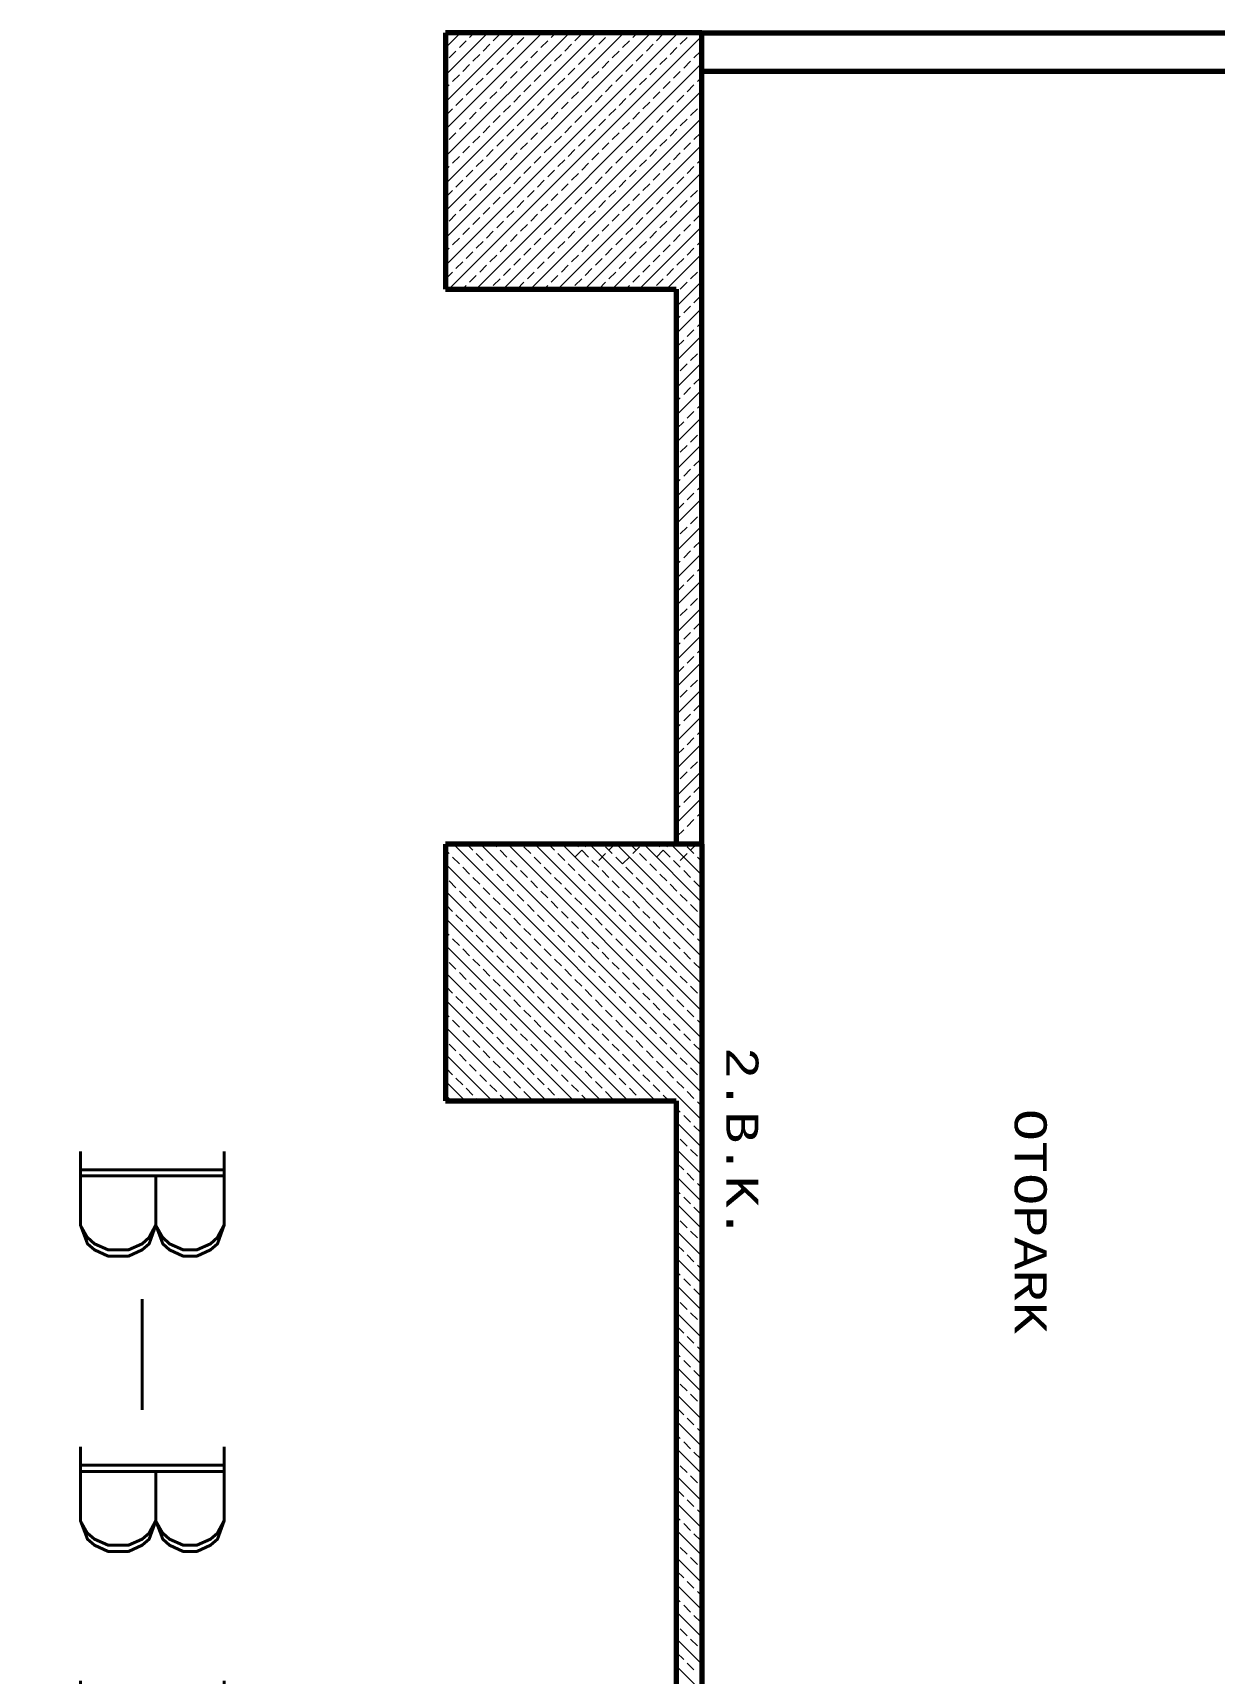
# Model space of a CAD drawing. Header units: millimetres. Extents: x 35860 to 71103, y -11298 to -8385.
# Drawn here: x 39788.9 to 39904.1, y -10344.7 to -10184.8 of the extents above; entities that cross this region are included whole.
import ezdxf
from ezdxf.enums import TextEntityAlignment as Align

# ---------------------------------------------------------------- set-up
doc = ezdxf.new("R2010")
doc.units = ezdxf.units.MM
doc.header["$MEASUREMENT"] = 0
doc.layers.get('0').update_dxf_attribs({"lineweight": 15})
doc.layers.add('03_Yazı', color=1, linetype='Continuous', lineweight=30)
doc.layers.add('07', color=3, linetype='Continuous', lineweight=70)
doc.styles.add('C', font='')
doc.styles.add('ROMANC', font='romanc', dxfattribs={"height": 0.11})
doc.styles.get('C').set_extended_font_data('Courier New Tur')

msp = doc.modelspace()

# ---------------------------------------------------------------- linework, layer by layer
for p, q in [((39829.17, -10207.49), (39851.85, -10184.81)), ((39829.17, -10204.84), (39849.2, -10184.81)), ((39829.17, -10202.19), (39846.54, -10184.81)), ((39829.17, -10199.54), (39843.89, -10184.81)), ((39829.17, -10196.88), (39841.24, -10184.81)), ((39829.17, -10194.23), (39838.59, -10184.81)), ((39829.17, -10191.58), (39835.94, -10184.81)), ((39829.17, -10188.93), (39833.29, -10184.81)), ((39829.17, -10186.28), (39830.63, -10184.81)), ((39829.19, -10184.93), (39829.31, -10184.81)), ((39831.51, -10185.26), (39831.96, -10184.81)), ((39837.15, -10184.93), (39837.26, -10184.81)), ((39839.47, -10185.26), (39839.92, -10184.81)), ((39845.1, -10184.93), (39845.22, -10184.81)), ((39847.42, -10185.26), (39847.87, -10184.81)), ((39853.06, -10184.93), (39853.17, -10184.81)), ((39829.5, -10209.81), (39854.17, -10185.14)), ((39830.52, -10186.26), (39831.18, -10185.6)), ((39832.84, -10186.59), (39833.5, -10185.93)), ((39833.83, -10185.6), (39834.49, -10184.93)), ((39835.16, -10186.92), (39835.82, -10186.26)), ((39836.15, -10185.93), (39836.81, -10185.26)), ((39838.47, -10186.26), (39839.13, -10185.6)), ((39840.79, -10186.59), (39841.45, -10185.93)), ((39841.79, -10185.6), (39842.45, -10184.93)), ((39843.11, -10186.92), (39843.78, -10186.26)), ((39844.11, -10185.93), (39844.77, -10185.26)), ((39846.43, -10186.26), (39847.09, -10185.6)), ((39848.75, -10186.59), (39849.41, -10185.93)), ((39849.74, -10185.6), (39850.4, -10184.93)), ((39851.07, -10186.92), (39851.73, -10186.26)), ((39852.06, -10185.93), (39852.72, -10185.26)), ((39829.17, -10187.6), (39829.19, -10187.58)), ((39829.52, -10187.25), (39830.19, -10186.59)), ((39830.85, -10188.58), (39831.51, -10187.92)), ((39831.84, -10187.58), (39832.51, -10186.92)), ((39832.15, -10209.81), (39854.17, -10187.79)), ((39834.16, -10187.92), (39834.83, -10187.25)), ((39836.48, -10188.25), (39837.15, -10187.58)), ((39837.48, -10187.25), (39838.14, -10186.59)), ((39838.8, -10188.58), (39839.47, -10187.92)), ((39839.8, -10187.58), (39840.46, -10186.92)), ((39842.12, -10187.92), (39842.78, -10187.25)), ((39844.44, -10188.25), (39845.1, -10187.58)), ((39845.43, -10187.25), (39846.1, -10186.59)), ((39846.76, -10188.58), (39847.42, -10187.92)), ((39847.75, -10187.58), (39848.42, -10186.92)), ((39850.07, -10187.92), (39850.74, -10187.25)), ((39852.39, -10188.25), (39853.06, -10187.58)), ((39853.39, -10187.25), (39854.05, -10186.59)), ((39829.85, -10189.57), (39830.52, -10188.91)), ((39832.17, -10189.9), (39832.84, -10189.24)), ((39833.17, -10188.91), (39833.83, -10188.25)), ((39834.49, -10190.24), (39835.16, -10189.57)), ((39835.49, -10189.24), (39836.15, -10188.58)), ((39837.81, -10189.57), (39838.47, -10188.91)), ((39840.13, -10189.9), (39840.79, -10189.24)), ((39841.12, -10188.91), (39841.79, -10188.25)), ((39842.45, -10190.24), (39843.11, -10189.57)), ((39843.44, -10189.24), (39844.11, -10188.58)), ((39845.76, -10189.57), (39846.43, -10188.91)), ((39848.08, -10189.9), (39848.75, -10189.24)), ((39849.08, -10188.91), (39849.74, -10188.25)), ((39850.4, -10190.24), (39851.07, -10189.57)), ((39851.4, -10189.24), (39852.06, -10188.58)), ((39853.72, -10189.57), (39854.17, -10189.12)), ((39829.17, -10190.26), (39829.52, -10189.9)), ((39830.19, -10191.89), (39830.85, -10191.23)), ((39831.18, -10190.9), (39831.84, -10190.24)), ((39833.5, -10191.23), (39834.16, -10190.57)), ((39834.8, -10209.81), (39854.17, -10190.45)), ((39835.82, -10191.56), (39836.48, -10190.9)), ((39836.81, -10190.57), (39837.48, -10189.9)), ((39838.14, -10191.89), (39838.8, -10191.23)), ((39839.13, -10190.9), (39839.8, -10190.24)), ((39841.45, -10191.23), (39842.12, -10190.57)), ((39843.78, -10191.56), (39844.44, -10190.9)), ((39844.77, -10190.57), (39845.43, -10189.9)), ((39846.1, -10191.89), (39846.76, -10191.23)), ((39847.09, -10190.9), (39847.75, -10190.24)), ((39849.41, -10191.23), (39850.07, -10190.57)), ((39851.73, -10191.56), (39852.39, -10190.9)), ((39852.72, -10190.57), (39853.39, -10189.9)), ((39829.19, -10192.89), (39829.85, -10192.22)), ((39831.51, -10193.22), (39832.17, -10192.56)), ((39832.51, -10192.22), (39833.17, -10191.56)), ((39833.83, -10193.55), (39834.49, -10192.89)), ((39834.83, -10192.56), (39835.49, -10191.89)), ((39837.15, -10192.89), (39837.81, -10192.22)), ((39839.47, -10193.22), (39840.13, -10192.56)), ((39840.46, -10192.22), (39841.12, -10191.56)), ((39841.79, -10193.55), (39842.45, -10192.89)), ((39842.78, -10192.56), (39843.44, -10191.89)), ((39845.1, -10192.89), (39845.76, -10192.22)), ((39847.42, -10193.22), (39848.08, -10192.56)), ((39848.42, -10192.22), (39849.08, -10191.56)), ((39849.74, -10193.55), (39850.4, -10192.89)), ((39850.74, -10192.56), (39851.4, -10191.89)), ((39853.06, -10192.89), (39853.72, -10192.22)), ((39854.05, -10191.89), (39854.17, -10191.77)), ((39830.52, -10194.21), (39831.18, -10193.55)), ((39832.84, -10194.55), (39833.5, -10193.88)), ((39835.16, -10194.88), (39835.82, -10194.21)), ((39836.15, -10193.88), (39836.81, -10193.22)), ((39837.45, -10209.81), (39854.17, -10193.1)), ((39838.47, -10194.21), (39839.13, -10193.55)), ((39840.79, -10194.55), (39841.45, -10193.88)), ((39843.11, -10194.88), (39843.78, -10194.21)), ((39844.11, -10193.88), (39844.77, -10193.22)), ((39846.43, -10194.21), (39847.09, -10193.55)), ((39848.75, -10194.55), (39849.41, -10193.88)), ((39851.07, -10194.88), (39851.73, -10194.21)), ((39852.06, -10193.88), (39852.72, -10193.22)), ((39829.17, -10195.56), (39829.19, -10195.54)), ((39829.52, -10195.21), (39830.19, -10194.55)), ((39830.85, -10196.53), (39831.51, -10195.87)), ((39831.84, -10195.54), (39832.51, -10194.88)), ((39834.16, -10195.87), (39834.83, -10195.21)), ((39836.48, -10196.2), (39837.15, -10195.54)), ((39837.48, -10195.21), (39838.14, -10194.55)), ((39838.8, -10196.53), (39839.47, -10195.87)), ((39839.8, -10195.54), (39840.46, -10194.88)), ((39840.11, -10209.81), (39854.17, -10195.75)), ((39842.12, -10195.87), (39842.78, -10195.21)), ((39844.44, -10196.2), (39845.1, -10195.54)), ((39845.43, -10195.21), (39846.1, -10194.55)), ((39846.76, -10196.53), (39847.42, -10195.87)), ((39847.75, -10195.54), (39848.42, -10194.88)), ((39850.07, -10195.87), (39850.74, -10195.21)), ((39852.39, -10196.2), (39853.06, -10195.54)), ((39853.39, -10195.21), (39854.05, -10194.55)), ((39829.85, -10197.53), (39830.52, -10196.87)), ((39832.17, -10197.86), (39832.84, -10197.2)), ((39833.17, -10196.87), (39833.83, -10196.2)), ((39834.49, -10198.19), (39835.16, -10197.53)), ((39835.49, -10197.2), (39836.15, -10196.53)), ((39837.81, -10197.53), (39838.47, -10196.87)), ((39840.13, -10197.86), (39840.79, -10197.2)), ((39841.12, -10196.87), (39841.79, -10196.2)), ((39842.45, -10198.19), (39843.11, -10197.53)), ((39843.44, -10197.2), (39844.11, -10196.53)), ((39845.76, -10197.53), (39846.43, -10196.87)), ((39848.08, -10197.86), (39848.75, -10197.2)), ((39849.08, -10196.87), (39849.74, -10196.2)), ((39850.4, -10198.19), (39851.07, -10197.53)), ((39851.4, -10197.2), (39852.06, -10196.53)), ((39853.72, -10197.53), (39854.17, -10197.08)), ((39829.17, -10198.21), (39829.52, -10197.86)), ((39830.19, -10199.85), (39830.85, -10199.19)), ((39831.18, -10198.85), (39831.84, -10198.19)), ((39833.5, -10199.19), (39834.16, -10198.52)), ((39835.82, -10199.52), (39836.48, -10198.85)), ((39836.81, -10198.52), (39837.48, -10197.86)), ((39838.14, -10199.85), (39838.8, -10199.19)), ((39839.13, -10198.85), (39839.8, -10198.19)), ((39841.45, -10199.19), (39842.12, -10198.52)), ((39842.76, -10209.81), (39854.17, -10198.4)), ((39843.78, -10199.52), (39844.44, -10198.85)), ((39844.77, -10198.52), (39845.43, -10197.86)), ((39846.1, -10199.85), (39846.76, -10199.19)), ((39847.09, -10198.85), (39847.75, -10198.19)), ((39849.41, -10199.19), (39850.07, -10198.52)), ((39851.73, -10199.52), (39852.39, -10198.85)), ((39852.72, -10198.52), (39853.39, -10197.86)), ((39829.19, -10200.84), (39829.85, -10200.18)), ((39831.51, -10201.17), (39832.17, -10200.51)), ((39832.51, -10200.18), (39833.17, -10199.52)), ((39833.83, -10201.51), (39834.49, -10200.84)), ((39834.83, -10200.51), (39835.49, -10199.85)), ((39837.15, -10200.84), (39837.81, -10200.18)), ((39839.47, -10201.17), (39840.13, -10200.51)), ((39840.46, -10200.18), (39841.12, -10199.52)), ((39841.79, -10201.51), (39842.45, -10200.84)), ((39842.78, -10200.51), (39843.44, -10199.85)), ((39845.1, -10200.84), (39845.76, -10200.18)), ((39847.42, -10201.17), (39848.08, -10200.51)), ((39848.42, -10200.18), (39849.08, -10199.52)), ((39849.74, -10201.51), (39850.4, -10200.84)), ((39850.74, -10200.51), (39851.4, -10199.85)), ((39853.06, -10200.84), (39853.72, -10200.18)), ((39854.05, -10199.85), (39854.17, -10199.73)), ((39830.52, -10202.17), (39831.18, -10201.51)), ((39832.84, -10202.5), (39833.5, -10201.84)), ((39835.16, -10202.83), (39835.82, -10202.17)), ((39836.15, -10201.84), (39836.81, -10201.17)), ((39838.47, -10202.17), (39839.13, -10201.51)), ((39840.79, -10202.5), (39841.45, -10201.84)), ((39843.11, -10202.83), (39843.78, -10202.17)), ((39844.11, -10201.84), (39844.77, -10201.17)), ((39845.41, -10209.81), (39854.17, -10201.05)), ((39846.43, -10202.17), (39847.09, -10201.51)), ((39848.75, -10202.5), (39849.41, -10201.84)), ((39851.07, -10202.83), (39851.73, -10202.17)), ((39852.06, -10201.84), (39852.72, -10201.17)), ((39829.17, -10203.51), (39829.19, -10203.49)), ((39829.52, -10203.16), (39830.19, -10202.5)), ((39830.85, -10204.49), (39831.51, -10203.83)), ((39831.84, -10203.49), (39832.51, -10202.83)), ((39834.16, -10203.83), (39834.83, -10203.16)), ((39836.48, -10204.16), (39837.15, -10203.49)), ((39837.48, -10203.16), (39838.14, -10202.5)), ((39838.8, -10204.49), (39839.47, -10203.83)), ((39839.8, -10203.49), (39840.46, -10202.83)), ((39842.12, -10203.83), (39842.78, -10203.16)), ((39844.44, -10204.16), (39845.1, -10203.49)), ((39845.43, -10203.16), (39846.1, -10202.5)), ((39846.76, -10204.49), (39847.42, -10203.83)), ((39847.75, -10203.49), (39848.42, -10202.83)), ((39848.06, -10209.81), (39854.17, -10203.7)), ((39850.07, -10203.83), (39850.74, -10203.16)), ((39852.39, -10204.16), (39853.06, -10203.49)), ((39853.39, -10203.16), (39854.05, -10202.5)), ((39829.85, -10205.48), (39830.52, -10204.82)), ((39832.17, -10205.81), (39832.84, -10205.15)), ((39833.17, -10204.82), (39833.83, -10204.16)), ((39834.49, -10206.15), (39835.16, -10205.48)), ((39835.49, -10205.15), (39836.15, -10204.49)), ((39837.81, -10205.48), (39838.47, -10204.82)), ((39840.13, -10205.81), (39840.79, -10205.15)), ((39841.12, -10204.82), (39841.79, -10204.16)), ((39842.45, -10206.15), (39843.11, -10205.48)), ((39843.44, -10205.15), (39844.11, -10204.49)), ((39845.76, -10205.48), (39846.43, -10204.82)), ((39848.08, -10205.81), (39848.75, -10205.15)), ((39849.08, -10204.82), (39849.74, -10204.16)), ((39850.4, -10206.15), (39851.07, -10205.48)), ((39851.4, -10205.15), (39852.06, -10204.49)), ((39853.72, -10205.48), (39854.17, -10205.03)), ((39829.17, -10206.17), (39829.52, -10205.81)), ((39830.19, -10207.8), (39830.85, -10207.14)), ((39831.18, -10206.81), (39831.84, -10206.15)), ((39833.5, -10207.14), (39834.16, -10206.48)), ((39835.82, -10207.47), (39836.48, -10206.81)), ((39836.81, -10206.48), (39837.48, -10205.81)), ((39838.14, -10207.8), (39838.8, -10207.14)), ((39839.13, -10206.81), (39839.8, -10206.15)), ((39841.45, -10207.14), (39842.12, -10206.48)), ((39843.78, -10207.47), (39844.44, -10206.81)), ((39844.77, -10206.48), (39845.43, -10205.81)), ((39846.1, -10207.8), (39846.76, -10207.14)), ((39847.09, -10206.81), (39847.75, -10206.15)), ((39849.41, -10207.14), (39850.07, -10206.48)), ((39850.71, -10209.81), (39854.17, -10206.36)), ((39851.73, -10207.47), (39852.39, -10206.81)), ((39852.72, -10206.48), (39853.39, -10205.81)), ((39829.19, -10208.8), (39829.85, -10208.13)), ((39831.51, -10209.13), (39832.17, -10208.47)), ((39832.51, -10208.13), (39833.17, -10207.47)), ((39833.83, -10209.46), (39834.49, -10208.8)), ((39834.83, -10208.47), (39835.49, -10207.8)), ((39837.15, -10208.8), (39837.81, -10208.13)), ((39839.47, -10209.13), (39840.13, -10208.47)), ((39840.46, -10208.13), (39841.12, -10207.47)), ((39841.79, -10209.46), (39842.45, -10208.8)), ((39842.78, -10208.47), (39843.44, -10207.8)), ((39845.1, -10208.8), (39845.76, -10208.13)), ((39847.42, -10209.13), (39848.08, -10208.47)), ((39848.42, -10208.13), (39849.08, -10207.47)), ((39849.74, -10209.46), (39850.4, -10208.8)), ((39850.74, -10208.47), (39851.4, -10207.8)), ((39853.06, -10208.8), (39853.72, -10208.13)), ((39854.05, -10207.8), (39854.17, -10207.68)), ((39830.83, -10209.81), (39831.18, -10209.46)), ((39833.48, -10209.81), (39833.5, -10209.79)), ((39836.15, -10209.79), (39836.81, -10209.13)), ((39838.78, -10209.81), (39839.13, -10209.46)), ((39841.43, -10209.81), (39841.45, -10209.79)), ((39844.11, -10209.79), (39844.77, -10209.13)), ((39846.74, -10209.81), (39847.09, -10209.46)), ((39849.39, -10209.81), (39849.41, -10209.79)), ((39851.67, -10211.51), (39854.17, -10209.01)), ((39851.67, -10210.18), (39851.73, -10210.12)), ((39852.06, -10209.79), (39852.72, -10209.13)), ((39853.39, -10211.12), (39854.05, -10210.45)), ((39851.67, -10214.16), (39854.17, -10211.66)), ((39852.39, -10212.11), (39853.06, -10211.45)), ((39851.67, -10212.83), (39852.06, -10212.44)), ((39853.72, -10213.44), (39854.17, -10212.99)), ((39851.67, -10216.81), (39854.17, -10214.31)), ((39851.73, -10215.43), (39852.39, -10214.76)), ((39852.72, -10214.43), (39853.39, -10213.77)), ((39853.06, -10216.75), (39853.72, -10216.09)), ((39854.05, -10215.76), (39854.17, -10215.64)), ((39851.67, -10219.46), (39854.17, -10216.96)), ((39851.67, -10218.14), (39851.73, -10218.08)), ((39852.06, -10217.75), (39852.72, -10217.08)), ((39853.39, -10219.07), (39854.05, -10218.41)), ((39851.67, -10222.11), (39854.17, -10219.61)), ((39852.39, -10220.07), (39853.06, -10219.4)), ((39851.67, -10220.79), (39852.06, -10220.4)), ((39853.72, -10221.39), (39854.17, -10220.94)), ((39851.67, -10224.77), (39854.17, -10222.27)), ((39851.73, -10223.38), (39852.39, -10222.72)), ((39852.72, -10222.39), (39853.39, -10221.72)), ((39853.06, -10224.71), (39853.72, -10224.04)), ((39854.05, -10223.71), (39854.17, -10223.59)), ((39851.67, -10227.42), (39854.17, -10224.92)), ((39851.67, -10226.09), (39851.73, -10226.03)), ((39852.06, -10225.7), (39852.72, -10225.04)), ((39853.39, -10227.03), (39854.05, -10226.36)), ((39851.67, -10230.07), (39854.17, -10227.57)), ((39852.39, -10228.02), (39853.06, -10227.36)), ((39851.67, -10228.74), (39852.06, -10228.35)), ((39853.72, -10229.35), (39854.17, -10228.9)), ((39851.67, -10232.72), (39854.17, -10230.22)), ((39851.73, -10231.34), (39852.39, -10230.67)), ((39852.72, -10230.34), (39853.39, -10229.68)), ((39853.06, -10232.66), (39853.72, -10232)), ((39854.05, -10231.67), (39854.17, -10231.55)), ((39851.67, -10235.37), (39854.17, -10232.87)), ((39851.67, -10234.05), (39851.73, -10233.99)), ((39852.06, -10233.66), (39852.72, -10232.99)), ((39853.39, -10234.98), (39854.05, -10234.32)), ((39851.67, -10238.02), (39854.17, -10235.52)), ((39852.39, -10235.98), (39853.06, -10235.31)), ((39851.67, -10236.7), (39852.06, -10236.31)), ((39852.72, -10238.3), (39853.39, -10237.63)), ((39853.72, -10237.3), (39854.17, -10236.85)), ((39851.67, -10240.68), (39854.17, -10238.18)), ((39851.73, -10239.29), (39852.39, -10238.63)), ((39851.67, -10243.33), (39854.17, -10240.83)), ((39853.06, -10240.62), (39853.72, -10239.95)), ((39854.05, -10239.62), (39854.17, -10239.5)), ((39851.67, -10242), (39851.73, -10241.94)), ((39852.06, -10241.61), (39852.72, -10240.95)), ((39853.39, -10242.94), (39854.05, -10242.27)), ((39851.67, -10245.98), (39854.17, -10243.48)), ((39852.39, -10243.93), (39853.06, -10243.27)), ((39851.67, -10244.65), (39852.06, -10244.26)), ((39852.72, -10246.25), (39853.39, -10245.59)), ((39853.72, -10245.26), (39854.17, -10244.81)), ((39851.67, -10248.63), (39854.17, -10246.13)), ((39851.73, -10247.25), (39852.39, -10246.58)), ((39851.67, -10251.28), (39854.17, -10248.78)), ((39853.06, -10248.57), (39853.72, -10247.91)), ((39854.05, -10247.58), (39854.17, -10247.46)), ((39851.67, -10249.96), (39851.73, -10249.9)), ((39852.06, -10249.57), (39852.72, -10248.9)), ((39853.39, -10250.89), (39854.05, -10250.23)), ((39851.67, -10253.93), (39854.17, -10251.43)), ((39852.39, -10251.89), (39853.06, -10251.22)), ((39851.67, -10252.61), (39852.06, -10252.22)), ((39852.72, -10254.21), (39853.39, -10253.54)), ((39853.72, -10253.21), (39854.17, -10252.76)), ((39851.67, -10256.59), (39854.17, -10254.09)), ((39851.73, -10255.2), (39852.39, -10254.54)), ((39851.67, -10259.24), (39854.17, -10256.74)), ((39853.06, -10256.53), (39853.72, -10255.86)), ((39854.05, -10255.53), (39854.17, -10255.41)), ((39851.67, -10257.91), (39851.73, -10257.85)), ((39852.06, -10257.52), (39852.72, -10256.86)), ((39853.39, -10258.85), (39854.05, -10258.18)), ((39851.67, -10261.89), (39854.17, -10259.39)), ((39852.39, -10259.84), (39853.06, -10259.18)), ((39851.67, -10260.56), (39852.06, -10260.17)), ((39852.72, -10262.16), (39853.39, -10261.5)), ((39853.72, -10261.17), (39854.17, -10260.72)), ((39851.73, -10263.16), (39852.39, -10262.49)), ((39829.17, -10264.47), (39829.52, -10264.82)), ((39829.94, -10263.91), (39854.17, -10288.15)), ((39831.26, -10263.91), (39831.84, -10264.49)), ((39832.17, -10264.82), (39832.84, -10265.49)), ((39832.59, -10263.91), (39854.17, -10285.49)), ((39833.91, -10263.91), (39834.16, -10264.16)), ((39834.49, -10264.49), (39835.16, -10265.15)), ((39835.24, -10263.91), (39854.17, -10282.84)), ((39836.81, -10264.16), (39837.48, -10264.82)), ((39837.89, -10263.91), (39854.17, -10280.19)), ((39839.22, -10263.91), (39839.8, -10264.49)), ((39840.13, -10264.82), (39840.79, -10265.49)), ((39840.54, -10263.91), (39854.17, -10277.54)), ((39841.79, -10265.15), (39842.45, -10264.48)), ((39841.87, -10263.91), (39842.12, -10264.16)), ((39842.45, -10264.49), (39843.11, -10265.15)), ((39842.78, -10264.15), (39843.02, -10263.91)), ((39843.19, -10263.91), (39854.17, -10274.89)), ((39844.11, -10265.48), (39844.77, -10264.81)), ((39844.77, -10264.16), (39845.43, -10264.82)), ((39845.1, -10264.48), (39845.67, -10263.91)), ((39845.85, -10263.91), (39854.17, -10272.24)), ((39847.17, -10263.91), (39847.75, -10264.49)), ((39847.42, -10264.81), (39848.08, -10264.15)), ((39848.08, -10264.82), (39848.75, -10265.49)), ((39848.5, -10263.91), (39854.17, -10269.58)), ((39849.74, -10265.15), (39850.4, -10264.48)), ((39849.82, -10263.91), (39850.07, -10264.16)), ((39850.4, -10264.49), (39851.07, -10265.15)), ((39850.74, -10264.15), (39850.98, -10263.91)), ((39851.15, -10263.91), (39854.17, -10266.93)), ((39852.06, -10265.48), (39852.72, -10264.81)), ((39852.72, -10264.16), (39853.39, -10264.82)), ((39853.06, -10264.48), (39853.72, -10263.82)), ((39853.8, -10263.91), (39854.17, -10264.28)), ((39854.05, -10263.49), (39854.17, -10263.37)), ((39829.17, -10265.8), (39854.17, -10290.8)), ((39829.85, -10265.15), (39830.52, -10265.82)), ((39830.85, -10266.15), (39831.51, -10266.81)), ((39833.17, -10265.82), (39833.83, -10266.48)), ((39835.49, -10265.49), (39836.15, -10266.15)), ((39837.81, -10265.15), (39838.47, -10265.82)), ((39838.8, -10266.15), (39839.47, -10266.81)), ((39841.12, -10265.82), (39841.79, -10266.48)), ((39843.44, -10265.49), (39844.11, -10266.15)), ((39845.76, -10265.15), (39846.43, -10265.82)), ((39846.43, -10265.81), (39847.09, -10265.15)), ((39846.76, -10266.15), (39847.42, -10266.81)), ((39849.08, -10265.82), (39849.74, -10266.48)), ((39851.4, -10265.49), (39852.06, -10266.15)), ((39853.72, -10265.15), (39854.17, -10265.61)), ((39829.17, -10267.12), (39829.19, -10267.14)), ((39829.52, -10267.47), (39830.19, -10268.14)), ((39831.84, -10267.14), (39832.51, -10267.81)), ((39834.16, -10266.81), (39834.83, -10267.47)), ((39835.16, -10267.81), (39835.82, -10268.47)), ((39836.48, -10266.48), (39837.15, -10267.14)), ((39837.48, -10267.47), (39838.14, -10268.14)), ((39839.8, -10267.14), (39840.46, -10267.81)), ((39842.12, -10266.81), (39842.78, -10267.47)), ((39843.11, -10267.81), (39843.78, -10268.47)), ((39844.44, -10266.48), (39845.1, -10267.14)), ((39845.43, -10267.47), (39846.1, -10268.14)), ((39847.75, -10267.14), (39848.42, -10267.81)), ((39850.07, -10266.81), (39850.74, -10267.47)), ((39851.07, -10267.81), (39851.73, -10268.47)), ((39852.39, -10266.48), (39853.06, -10267.14)), ((39853.39, -10267.47), (39854.05, -10268.14)), ((39829.17, -10268.45), (39849.63, -10288.91)), ((39830.52, -10268.47), (39831.18, -10269.13)), ((39831.51, -10269.46), (39832.17, -10270.13)), ((39832.84, -10268.14), (39833.5, -10268.8)), ((39833.83, -10269.13), (39834.49, -10269.79)), ((39836.15, -10268.8), (39836.81, -10269.46)), ((39838.47, -10268.47), (39839.13, -10269.13)), ((39839.47, -10269.46), (39840.13, -10270.13)), ((39840.79, -10268.14), (39841.45, -10268.8)), ((39841.79, -10269.13), (39842.45, -10269.79)), ((39844.11, -10268.8), (39844.77, -10269.46)), ((39846.43, -10268.47), (39847.09, -10269.13)), ((39847.42, -10269.46), (39848.08, -10270.13)), ((39848.75, -10268.14), (39849.41, -10268.8)), ((39849.74, -10269.13), (39850.4, -10269.79)), ((39852.06, -10268.8), (39852.72, -10269.46)), ((39829.17, -10271.1), (39846.98, -10288.91)), ((39829.19, -10269.79), (39829.85, -10270.46)), ((39830.19, -10270.79), (39830.85, -10271.45)), ((39832.51, -10270.46), (39833.17, -10271.12)), ((39834.83, -10270.13), (39835.49, -10270.79)), ((39835.82, -10271.12), (39836.48, -10271.78)), ((39837.15, -10269.79), (39837.81, -10270.46)), ((39838.14, -10270.79), (39838.8, -10271.45)), ((39840.46, -10270.46), (39841.12, -10271.12)), ((39842.78, -10270.13), (39843.44, -10270.79)), ((39843.78, -10271.12), (39844.44, -10271.78)), ((39845.1, -10269.79), (39845.76, -10270.46)), ((39846.1, -10270.79), (39846.76, -10271.45)), ((39848.42, -10270.46), (39849.08, -10271.12)), ((39850.74, -10270.13), (39851.4, -10270.79)), ((39851.73, -10271.12), (39852.39, -10271.78)), ((39853.06, -10269.79), (39853.72, -10270.46)), ((39854.05, -10270.79), (39854.17, -10270.91)), ((39829.17, -10272.43), (39829.52, -10272.78)), ((39831.18, -10271.78), (39831.84, -10272.45)), ((39832.17, -10272.78), (39832.84, -10273.44)), ((39833.5, -10271.45), (39834.16, -10272.11)), ((39834.49, -10272.45), (39835.16, -10273.11)), ((39836.81, -10272.11), (39837.48, -10272.78)), ((39839.13, -10271.78), (39839.8, -10272.45)), ((39840.13, -10272.78), (39840.79, -10273.44)), ((39841.45, -10271.45), (39842.12, -10272.11)), ((39842.45, -10272.45), (39843.11, -10273.11)), ((39844.77, -10272.11), (39845.43, -10272.78)), ((39847.09, -10271.78), (39847.75, -10272.45)), ((39848.08, -10272.78), (39848.75, -10273.44)), ((39849.41, -10271.45), (39850.07, -10272.11)), ((39850.4, -10272.45), (39851.07, -10273.11)), ((39852.72, -10272.11), (39853.39, -10272.78)), ((39829.17, -10273.75), (39844.33, -10288.91)), ((39829.85, -10273.11), (39830.52, -10273.77)), ((39830.85, -10274.1), (39831.51, -10274.77)), ((39833.17, -10273.77), (39833.83, -10274.43)), ((39835.49, -10273.44), (39836.15, -10274.1)), ((39837.81, -10273.11), (39838.47, -10273.77)), ((39838.8, -10274.1), (39839.47, -10274.77)), ((39841.12, -10273.77), (39841.79, -10274.43)), ((39843.44, -10273.44), (39844.11, -10274.1)), ((39845.76, -10273.11), (39846.43, -10273.77)), ((39846.76, -10274.1), (39847.42, -10274.77)), ((39849.08, -10273.77), (39849.74, -10274.43)), ((39851.4, -10273.44), (39852.06, -10274.1)), ((39853.72, -10273.11), (39854.17, -10273.56)), ((39829.17, -10275.08), (39829.19, -10275.1)), ((39829.52, -10275.43), (39830.19, -10276.09)), ((39831.84, -10275.1), (39832.51, -10275.76)), ((39834.16, -10274.77), (39834.83, -10275.43)), ((39835.16, -10275.76), (39835.82, -10276.42)), ((39836.48, -10274.43), (39837.15, -10275.1)), ((39837.48, -10275.43), (39838.14, -10276.09)), ((39839.8, -10275.1), (39840.46, -10275.76)), ((39842.12, -10274.77), (39842.78, -10275.43)), ((39843.11, -10275.76), (39843.78, -10276.42)), ((39844.44, -10274.43), (39845.1, -10275.1)), ((39845.43, -10275.43), (39846.1, -10276.09)), ((39847.75, -10275.1), (39848.42, -10275.76)), ((39850.07, -10274.77), (39850.74, -10275.43)), ((39851.07, -10275.76), (39851.73, -10276.42)), ((39852.39, -10274.43), (39853.06, -10275.1)), ((39853.39, -10275.43), (39854.05, -10276.09)), ((39829.17, -10276.4), (39841.68, -10288.91)), ((39830.52, -10276.42), (39831.18, -10277.09)), ((39831.51, -10277.42), (39832.17, -10278.08)), ((39832.84, -10276.09), (39833.5, -10276.75)), ((39833.83, -10277.09), (39834.49, -10277.75)), ((39836.15, -10276.75), (39836.81, -10277.42)), ((39838.47, -10276.42), (39839.13, -10277.09)), ((39839.47, -10277.42), (39840.13, -10278.08)), ((39840.79, -10276.09), (39841.45, -10276.75)), ((39841.79, -10277.09), (39842.45, -10277.75)), ((39844.11, -10276.75), (39844.77, -10277.42)), ((39846.43, -10276.42), (39847.09, -10277.09)), ((39847.42, -10277.42), (39848.08, -10278.08)), ((39848.75, -10276.09), (39849.41, -10276.75)), ((39849.74, -10277.09), (39850.4, -10277.75)), ((39852.06, -10276.75), (39852.72, -10277.42)), ((39829.17, -10279.06), (39839.03, -10288.91)), ((39829.19, -10277.75), (39829.85, -10278.41)), ((39830.19, -10278.74), (39830.85, -10279.41)), ((39832.51, -10278.41), (39833.17, -10279.08)), ((39834.83, -10278.08), (39835.49, -10278.74)), ((39835.82, -10279.08), (39836.48, -10279.74)), ((39837.15, -10277.75), (39837.81, -10278.41)), ((39838.14, -10278.74), (39838.8, -10279.41)), ((39840.46, -10278.41), (39841.12, -10279.08)), ((39842.78, -10278.08), (39843.44, -10278.74)), ((39843.78, -10279.08), (39844.44, -10279.74)), ((39845.1, -10277.75), (39845.76, -10278.41)), ((39846.1, -10278.74), (39846.76, -10279.41)), ((39848.42, -10278.41), (39849.08, -10279.08)), ((39850.74, -10278.08), (39851.4, -10278.74)), ((39851.73, -10279.08), (39852.39, -10279.74)), ((39853.06, -10277.75), (39853.72, -10278.41)), ((39854.05, -10278.74), (39854.17, -10278.86)), ((39829.17, -10280.38), (39829.52, -10280.73)), ((39831.18, -10279.74), (39831.84, -10280.4)), ((39832.17, -10280.73), (39832.84, -10281.4)), ((39833.5, -10279.41), (39834.16, -10280.07)), ((39834.49, -10280.4), (39835.16, -10281.06)), ((39836.81, -10280.07), (39837.48, -10280.73)), ((39839.13, -10279.74), (39839.8, -10280.4)), ((39840.13, -10280.73), (39840.79, -10281.4)), ((39841.45, -10279.41), (39842.12, -10280.07)), ((39842.45, -10280.4), (39843.11, -10281.06)), ((39844.77, -10280.07), (39845.43, -10280.73)), ((39847.09, -10279.74), (39847.75, -10280.4)), ((39848.08, -10280.73), (39848.75, -10281.4)), ((39849.41, -10279.41), (39850.07, -10280.07)), ((39850.4, -10280.4), (39851.07, -10281.06)), ((39852.72, -10280.07), (39853.39, -10280.73)), ((39829.17, -10281.71), (39836.37, -10288.91)), ((39829.85, -10281.06), (39830.52, -10281.73)), ((39830.85, -10282.06), (39831.51, -10282.72)), ((39833.17, -10281.73), (39833.83, -10282.39)), ((39835.49, -10281.4), (39836.15, -10282.06)), ((39836.48, -10282.39), (39837.15, -10283.05)), ((39837.81, -10281.06), (39838.47, -10281.73)), ((39838.8, -10282.06), (39839.47, -10282.72)), ((39841.12, -10281.73), (39841.79, -10282.39)), ((39843.44, -10281.4), (39844.11, -10282.06)), ((39844.44, -10282.39), (39845.1, -10283.05)), ((39845.76, -10281.06), (39846.43, -10281.73)), ((39846.76, -10282.06), (39847.42, -10282.72)), ((39849.08, -10281.73), (39849.74, -10282.39)), ((39851.4, -10281.4), (39852.06, -10282.06)), ((39852.39, -10282.39), (39853.06, -10283.05)), ((39853.72, -10281.06), (39854.17, -10281.52)), ((39829.17, -10283.03), (39829.19, -10283.05)), ((39829.52, -10283.38), (39830.19, -10284.05)), ((39831.84, -10283.05), (39832.51, -10283.72)), ((39834.16, -10282.72), (39834.83, -10283.38)), ((39835.16, -10283.72), (39835.82, -10284.38)), ((39837.48, -10283.38), (39838.14, -10284.05)), ((39839.8, -10283.05), (39840.46, -10283.72)), ((39842.12, -10282.72), (39842.78, -10283.38)), ((39843.11, -10283.72), (39843.78, -10284.38)), ((39845.43, -10283.38), (39846.1, -10284.05)), ((39847.75, -10283.05), (39848.42, -10283.72)), ((39850.07, -10282.72), (39850.74, -10283.38)), ((39851.07, -10283.72), (39851.73, -10284.38)), ((39853.39, -10283.38), (39854.05, -10284.05)), ((39829.17, -10284.36), (39833.72, -10288.91)), ((39830.52, -10284.38), (39831.18, -10285.04)), ((39831.51, -10285.37), (39832.17, -10286.04)), ((39832.84, -10284.05), (39833.5, -10284.71)), ((39833.83, -10285.04), (39834.49, -10285.7)), ((39836.15, -10284.71), (39836.81, -10285.37)), ((39838.47, -10284.38), (39839.13, -10285.04)), ((39839.47, -10285.37), (39840.13, -10286.04)), ((39840.79, -10284.05), (39841.45, -10284.71)), ((39841.79, -10285.04), (39842.45, -10285.7)), ((39844.11, -10284.71), (39844.77, -10285.37)), ((39846.43, -10284.38), (39847.09, -10285.04)), ((39847.42, -10285.37), (39848.08, -10286.04)), ((39848.75, -10284.05), (39849.41, -10284.71)), ((39849.74, -10285.04), (39850.4, -10285.7)), ((39852.06, -10284.71), (39852.72, -10285.37)), ((39829.17, -10287.01), (39831.07, -10288.91)), ((39829.19, -10285.7), (39829.85, -10286.37)), ((39830.19, -10286.7), (39830.85, -10287.36)), ((39832.51, -10286.37), (39833.17, -10287.03)), ((39834.83, -10286.04), (39835.49, -10286.7)), ((39835.82, -10287.03), (39836.48, -10287.69)), ((39837.15, -10285.7), (39837.81, -10286.37)), ((39838.14, -10286.7), (39838.8, -10287.36)), ((39840.46, -10286.37), (39841.12, -10287.03)), ((39842.78, -10286.04), (39843.44, -10286.7)), ((39843.78, -10287.03), (39844.44, -10287.69)), ((39845.1, -10285.7), (39845.76, -10286.37)), ((39846.1, -10286.7), (39846.76, -10287.36)), ((39848.42, -10286.37), (39849.08, -10287.03)), ((39850.74, -10286.04), (39851.4, -10286.7)), ((39851.73, -10287.03), (39852.39, -10287.69)), ((39853.06, -10285.7), (39853.72, -10286.37)), ((39854.05, -10286.7), (39854.17, -10286.82)), ((39829.17, -10288.34), (39829.52, -10288.69)), ((39831.18, -10287.69), (39831.84, -10288.36)), ((39832.17, -10288.69), (39832.4, -10288.91)), ((39833.5, -10287.36), (39834.16, -10288.02)), ((39834.49, -10288.36), (39835.05, -10288.91)), ((39836.81, -10288.02), (39837.48, -10288.69)), ((39839.13, -10287.69), (39839.8, -10288.36)), ((39840.13, -10288.69), (39840.35, -10288.91)), ((39841.45, -10287.36), (39842.12, -10288.02)), ((39842.45, -10288.36), (39843, -10288.91)), ((39844.77, -10288.02), (39845.43, -10288.69)), ((39847.09, -10287.69), (39847.75, -10288.36)), ((39848.08, -10288.69), (39848.31, -10288.91)), ((39849.41, -10287.36), (39850.07, -10288.02)), ((39850.4, -10288.36), (39850.96, -10288.91)), ((39852.72, -10288.02), (39853.39, -10288.69)), ((39851.67, -10289.62), (39852.06, -10290.01)), ((39852.39, -10290.34), (39853.06, -10291.01)), ((39853.72, -10289.02), (39854.17, -10289.47)), ((39851.67, -10290.95), (39854.17, -10293.45)), ((39853.39, -10291.34), (39854.05, -10292)), ((39851.67, -10292.27), (39851.73, -10292.33)), ((39851.67, -10293.6), (39854.17, -10296.1)), ((39852.06, -10292.66), (39852.72, -10293.33)), ((39851.73, -10294.98), (39852.39, -10295.65)), ((39853.06, -10293.66), (39853.72, -10294.32)), ((39854.05, -10294.65), (39854.17, -10294.77)), ((39851.67, -10296.25), (39854.17, -10298.75)), ((39852.72, -10295.98), (39853.39, -10296.64)), ((39851.67, -10297.58), (39852.06, -10297.97)), ((39852.39, -10298.3), (39853.06, -10298.96)), ((39853.72, -10296.97), (39854.17, -10297.43)), ((39851.67, -10298.9), (39854.17, -10301.4)), ((39853.39, -10299.29), (39854.05, -10299.96)), ((39851.67, -10300.23), (39851.73, -10300.29)), ((39851.67, -10301.56), (39854.17, -10304.06)), ((39852.06, -10300.62), (39852.72, -10301.28)), ((39851.73, -10302.94), (39852.39, -10303.6)), ((39853.06, -10301.61), (39853.72, -10302.28)), ((39854.05, -10302.61), (39854.17, -10302.73)), ((39851.67, -10304.21), (39854.17, -10306.71)), ((39852.72, -10303.93), (39853.39, -10304.6)), ((39851.67, -10305.53), (39852.06, -10305.92)), ((39852.39, -10306.25), (39853.06, -10306.92)), ((39853.72, -10304.93), (39854.17, -10305.38)), ((39851.67, -10306.86), (39854.17, -10309.36)), ((39853.39, -10307.25), (39854.05, -10307.91)), ((39851.67, -10308.18), (39851.73, -10308.24)), ((39851.67, -10309.51), (39854.17, -10312.01)), ((39852.06, -10308.57), (39852.72, -10309.24)), ((39853.06, -10309.57), (39853.72, -10310.23)), ((39851.73, -10310.89), (39852.39, -10311.56)), ((39854.05, -10310.56), (39854.17, -10310.68)), ((39851.67, -10312.16), (39854.17, -10314.66)), ((39852.72, -10311.89), (39853.39, -10312.55)), ((39851.67, -10313.49), (39852.06, -10313.88)), ((39852.39, -10314.21), (39853.06, -10314.87)), ((39853.72, -10312.88), (39854.17, -10313.34)), ((39851.67, -10314.81), (39854.17, -10317.31)), ((39853.39, -10315.2), (39854.05, -10315.87)), ((39851.67, -10316.14), (39851.73, -10316.2)), ((39851.67, -10317.47), (39854.17, -10319.97)), ((39852.06, -10316.53), (39852.72, -10317.19)), ((39853.06, -10317.52), (39853.72, -10318.19)), ((39851.73, -10318.85), (39852.39, -10319.51)), ((39854.05, -10318.52), (39854.17, -10318.64)), ((39851.67, -10320.12), (39854.17, -10322.62)), ((39852.72, -10319.84), (39853.39, -10320.51)), ((39851.67, -10321.44), (39852.06, -10321.83)), ((39852.39, -10322.16), (39853.06, -10322.83)), ((39853.72, -10320.84), (39854.17, -10321.29)), ((39851.67, -10322.77), (39854.17, -10325.27)), ((39853.39, -10323.16), (39854.05, -10323.82)), ((39851.67, -10324.09), (39851.73, -10324.15)), ((39851.67, -10325.42), (39854.17, -10327.92)), ((39852.06, -10324.48), (39852.72, -10325.15)), ((39853.06, -10325.48), (39853.72, -10326.14)), ((39851.73, -10326.8), (39852.39, -10327.47)), ((39854.05, -10326.47), (39854.17, -10326.59)), ((39851.67, -10328.07), (39854.17, -10330.57)), ((39852.72, -10327.8), (39853.39, -10328.46)), ((39853.72, -10328.79), (39854.17, -10329.25)), ((39851.67, -10329.4), (39852.06, -10329.79)), ((39852.39, -10330.12), (39853.06, -10330.78)), ((39851.67, -10330.72), (39854.17, -10333.22)), ((39853.39, -10331.11), (39854.05, -10331.78)), ((39851.67, -10332.05), (39851.73, -10332.11)), ((39851.67, -10333.38), (39854.17, -10335.88)), ((39852.06, -10332.44), (39852.72, -10333.1)), ((39853.06, -10333.43), (39853.72, -10334.1)), ((39851.73, -10334.76), (39852.39, -10335.42)), ((39854.05, -10334.43), (39854.17, -10334.55)), ((39851.67, -10336.03), (39854.17, -10338.53)), ((39852.72, -10335.75), (39853.39, -10336.42)), ((39853.72, -10336.75), (39854.17, -10337.2)), ((39851.67, -10337.35), (39852.06, -10337.74)), ((39852.39, -10338.07), (39853.06, -10338.74)), ((39851.67, -10338.68), (39854.17, -10341.18)), ((39853.39, -10339.07), (39854.05, -10339.73)), ((39851.67, -10340), (39851.73, -10340.06)), ((39851.67, -10341.33), (39854.17, -10343.83)), ((39852.06, -10340.39), (39852.72, -10341.06)), ((39853.06, -10341.39), (39853.72, -10342.05)), ((39851.73, -10342.71), (39852.39, -10343.38)), ((39854.05, -10342.38), (39854.17, -10342.5)), ((39851.67, -10343.98), (39854.17, -10346.48)), ((39852.72, -10343.71), (39853.39, -10344.37))]:
    msp.add_line(p, q)
at = {"layer": '07'}
for p, q in [((39854.17, -10184.81), (39829.17, -10184.81)), ((39829.17, -10184.81), (39829.17, -10209.81)), ((39854.17, -10184.81), (39916.67, -10184.81)), ((39854.17, -10263.91), (39854.17, -10184.81)), ((39854.17, -10188.56), (39916.67, -10188.56)), ((39829.17, -10209.81), (39851.67, -10209.81)), ((39851.67, -10209.81), (39851.67, -10263.91)), ((39854.17, -10263.91), (39829.17, -10263.91)), ((39829.17, -10263.91), (39829.17, -10288.91)), ((39854.17, -10263.91), (39854.17, -10588.56)), ((39829.17, -10288.91), (39851.67, -10288.91)), ((39851.67, -10288.91), (39851.67, -10345.87))]:
    msp.add_line(p, q, dxfattribs=at)

# ---------------------------------------------------------------- texts
at = {"layer": '03_Yazı', "style": 'ROMANC'}
msp.add_text('B-B KESITI Ö:1/200', height=14, rotation=270, dxfattribs=at).set_placement((39793.6, -10292.64))
at = {"layer": '03_Yazı', "style": 'C'}
for tag, p in [('2.B.K.', (39858.11, -10293.05)), ('OTOPARK', (39886.22, -10300.66))]:
    msp.add_attdef(tag, text='A:10.00m2', height=3.125, rotation=270, dxfattribs=at).set_placement(p, align=Align.MIDDLE_CENTER)

doc.saveas('drawing.dxf')
